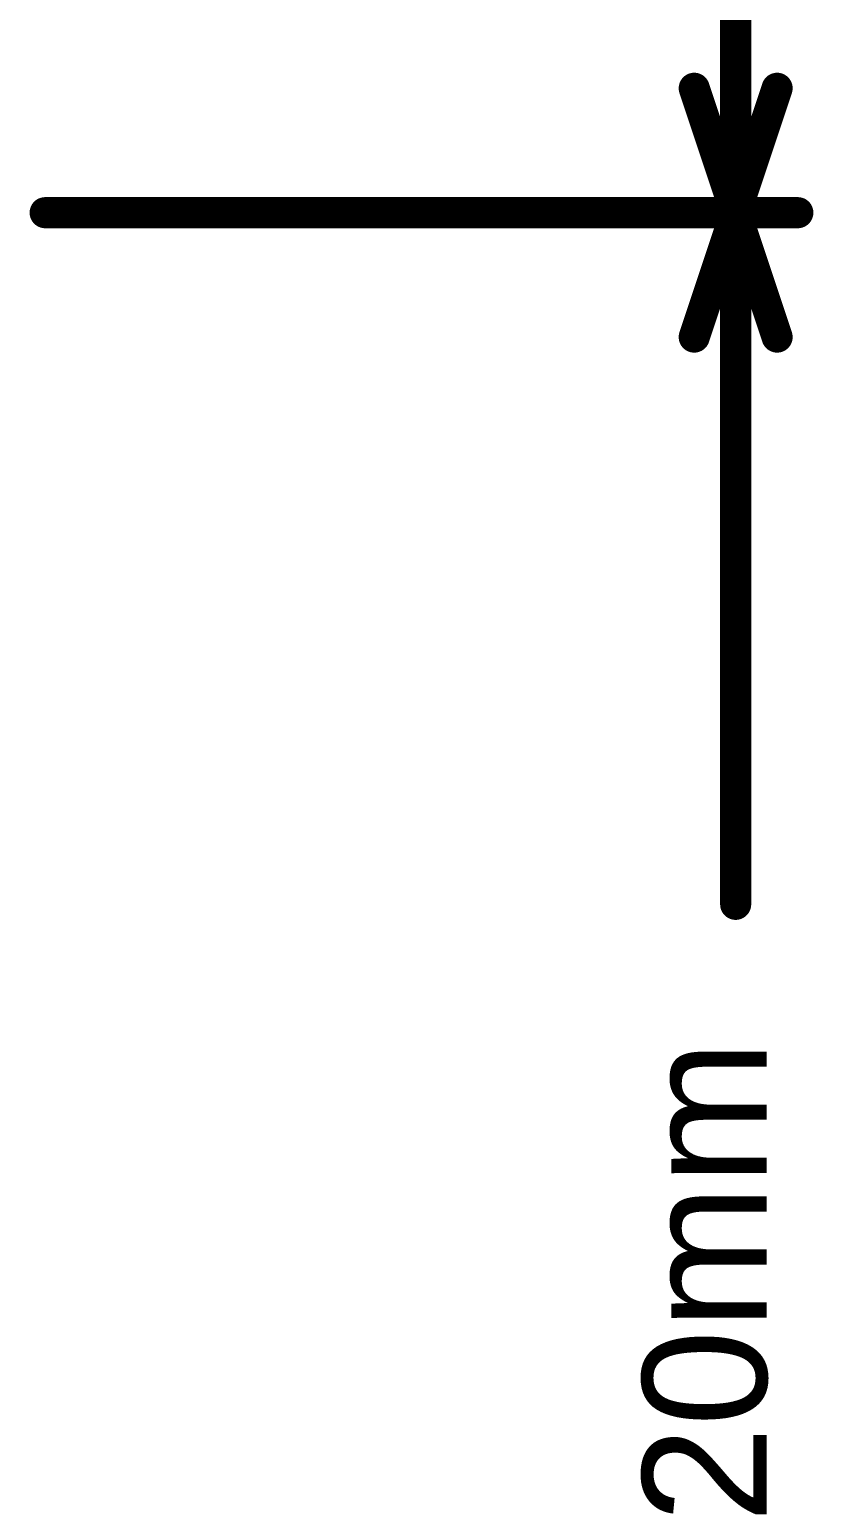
# Model space of a CAD drawing. Header units: inches. Extents: x -35 to 304, y -8 to 63.
# Drawn here: x 16.23 to 19.43, y 3.7 to 9.75 of the extents above; entities that cross this region are included whole.
import ezdxf

# ---------------------------------------------------------------- set-up
doc = ezdxf.new("R2010")
doc.units = ezdxf.units.IN
doc.layers.add('Dimensions', color=6, linetype='Continuous')
doc.styles.add('Arial', font='', dxfattribs={"height": 0.2})
doc.styles.get('Arial').set_extended_font_data('Arial')

msp = doc.modelspace()

# ---------------------------------------------------------------- linework, layer by layer
at = {"layer": 'Dimensions'}
for points in [[(19.1099, 9, 0.127, 0.127, 0), (19.1099, 10.8966, 0.127, 0.127, 0)], [(18.9405, 9.508, 0.127, 0.127, 0), (19.1099, 9, 0.127, 0.127, 0)], [(19.1099, 9, 0.127, 0.127, 0), (19.2792, 9.508, 0.127, 0.127, 0)], [(16.289, 9, 0.127, 0.127, 0), (19.3639, 9, 0.127, 0.127, 0)], [(16.289, 9, 0.127, 0.127, 0), (19.3639, 9, 0.127, 0.127, 0)], [(18.9405, 8.492, 0.127, 0.127, 0), (19.1099, 9, 0.127, 0.127, 0)], [(19.1099, 9, 0.127, 0.127, 0), (19.2792, 8.492, 0.127, 0.127, 0)], [(19.1099, 6.1758, 0.127, 0.127, 0), (19.1099, 9, 0.127, 0.127, 0)]]:
    msp.add_lwpolyline(points, format="xyseb", dxfattribs=at)
for points in [[(18.9088, 9.508, 0.0635, 0.0635, 1), (18.9723, 9.508, 0.0635, 0.0635, 1)], [(19.2474, 9.508, 0.0635, 0.0635, 1), (19.3109, 9.508, 0.0635, 0.0635, 1)], [(16.2572, 9, 0.0635, 0.0635, 1), (16.3207, 9, 0.0635, 0.0635, 1)], [(16.2572, 9, 0.0635, 0.0635, 1), (16.3207, 9, 0.0635, 0.0635, 1)], [(19.0781, 9, 0.0635, 0.0635, 1), (19.1416, 9, 0.0635, 0.0635, 1)], [(19.0781, 9, 0.0635, 0.0635, 1), (19.1416, 9, 0.0635, 0.0635, 1)], [(19.0781, 9, 0.0635, 0.0635, 1), (19.1416, 9, 0.0635, 0.0635, 1)], [(19.0781, 9, 0.0635, 0.0635, 1), (19.1416, 9, 0.0635, 0.0635, 1)], [(19.0781, 9, 0.0635, 0.0635, 1), (19.1416, 9, 0.0635, 0.0635, 1)], [(19.0781, 9, 0.0635, 0.0635, 1), (19.1416, 9, 0.0635, 0.0635, 1)], [(19.3321, 9, 0.0635, 0.0635, 1), (19.3956, 9, 0.0635, 0.0635, 1)], [(19.3321, 9, 0.0635, 0.0635, 1), (19.3956, 9, 0.0635, 0.0635, 1)], [(18.9088, 8.492, 0.0635, 0.0635, 1), (18.9723, 8.492, 0.0635, 0.0635, 1)], [(19.2474, 8.492, 0.0635, 0.0635, 1), (19.3109, 8.492, 0.0635, 0.0635, 1)], [(19.0781, 6.1758, 0.0635, 0.0635, 1), (19.1416, 6.1758, 0.0635, 0.0635, 1)]]:
    msp.add_lwpolyline(points, format="xyseb", close=True, dxfattribs=at)

# ---------------------------------------------------------------- texts
at = {"layer": 'Dimensions', "style": 'Arial'}
msp.add_text('11.20mm', height=0.508, rotation=90, dxfattribs=at).set_placement((19.2369, 2.6632))

doc.saveas('drawing.dxf')
